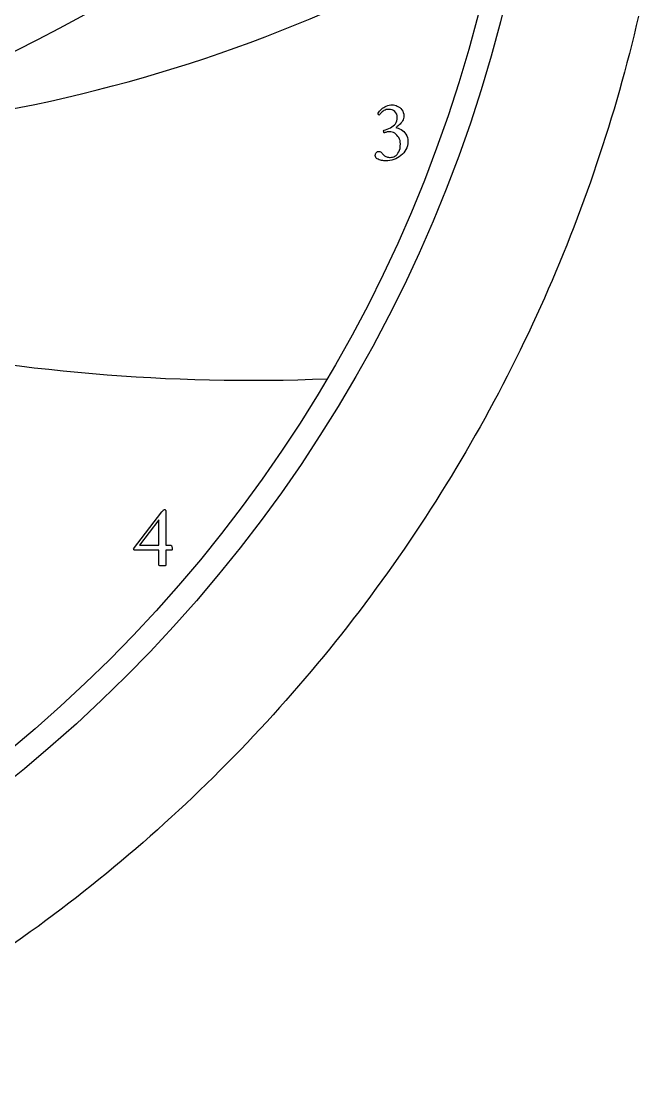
# Model space of a CAD drawing. Header units: millimetres. Extents: x -50 to 50, y -50 to 64.
# Drawn here: x 29.01 to 48.72, y -45.75 to -11.42 of the extents above; entities that cross this region are included whole.
import ezdxf

# ---------------------------------------------------------------- set-up
doc = ezdxf.new("R2010")
doc.units = ezdxf.units.MM
for name, color, linetype in [('CUT_OUTER', 1, 'Continuous'), ('ENGRAVE', 7, 'Continuous'), ('ENGRAVE_FINE', 8, 'Continuous'), ('GUIDE', 3, 'Continuous'), ('TEXT', 5, 'Continuous')]:
    doc.layers.add(name, color=color, linetype=linetype)

msp = doc.modelspace()

# ---------------------------------------------------------------- linework, layer by layer
at = {"layer": 'CUT_OUTER'}
msp.add_lwpolyline([(48.717, -11.2542), (48.647, -11.5529), (48.5752, -11.8512), (48.5016, -12.149), (48.4261, -12.4464), (48.3488, -12.7433), (48.2697, -13.0397), (48.1888, -13.3356), (48.1061, -13.6311), (48.0215, -13.926), (47.9352, -14.2204), (47.847, -14.5142), (47.7571, -14.8075), (47.6653, -15.1003), (47.5718, -15.3925), (47.4764, -15.6841), (47.3793, -15.9751), (47.2804, -16.2655), (47.1797, -16.5553), (47.0772, -16.8445), (46.973, -17.133), (46.867, -17.4209), (46.7592, -17.7082), (46.6496, -17.9948), (46.5383, -18.2806), (46.4253, -18.5659), (46.3105, -18.8504), (46.194, -19.1342), (46.0757, -19.4173), (45.9557, -19.6996), (45.834, -19.9812), (45.7105, -20.2621), (45.5853, -20.5422), (45.4584, -20.8215), (45.3298, -21.1), (45.1995, -21.3778), (45.0674, -21.6547), (44.9337, -21.9308), (44.7983, -22.2061), (44.6612, -22.4806), (44.5224, -22.7542), (44.382, -23.0269), (44.2399, -23.2988), (44.0961, -23.5698), (43.9506, -23.84), (43.8035, -24.1092), (43.6547, -24.3775), (43.5043, -24.6449), (43.3523, -24.9114), (43.1986, -25.1769), (43.0433, -25.4415), (42.8864, -25.7051), (42.7279, -25.9678), (42.5678, -26.2295), (42.406, -26.4902), (42.2427, -26.7499), (42.0777, -27.0086), (41.9112, -27.2662), (41.7431, -27.5229), (41.5735, -27.7785), (41.4023, -28.0331), (41.2295, -28.2866), (41.0551, -28.539), (40.8792, -28.7904), (40.7018, -29.0407), (40.5229, -29.2899), (40.3424, -29.538), (40.1604, -29.785), (39.9769, -30.0308), (39.7918, -30.2756), (39.6053, -30.5191), (39.4173, -30.7616), (39.2278, -31.0029), (39.0369, -31.243), (38.8444, -31.4819), (38.6505, -31.7197), (38.4552, -31.9562), (38.2584, -32.1916), (38.0601, -32.4257), (37.8604, -32.6586), (37.6593, -32.8903), (37.4568, -33.1208), (37.2529, -33.35), (37.0476, -33.5779), (36.8408, -33.8046), (36.6327, -34.03), (36.4232, -34.2542), (36.2124, -34.477), (36.0001, -34.6986), (35.7865, -34.9188), (35.5716, -35.1377), (35.3553, -35.3553), (35.1377, -35.5716), (34.9188, -35.7865), (34.6986, -36.0001), (34.477, -36.2124), (34.2542, -36.4232), (34.03, -36.6327), (33.8046, -36.8408), (33.5779, -37.0476), (33.35, -37.2529), (33.1208, -37.4568), (32.8903, -37.6593), (32.6586, -37.8604), (32.4257, -38.0601), (32.1916, -38.2584), (31.9562, -38.4552), (31.7197, -38.6505), (31.4819, -38.8444), (31.243, -39.0369), (31.0029, -39.2278), (30.7616, -39.4173), (30.5191, -39.6053), (30.2756, -39.7918), (30.0308, -39.9769), (29.785, -40.1604), (29.538, -40.3424), (29.2899, -40.5229), (29.0407, -40.7018), (28.7904, -40.8792)], dxfattribs=at)
at = {"layer": 'ENGRAVE'}
for radius in [45, 29.4565]:
    msp.add_circle((0, 0), radius, dxfattribs=at)
for centre, radius, start, end in [((0, 26.5228), 39.6377, 186.81771, 353.18229), ((8.1292, 30.3385), 43.0603, 279.11316, 327.44872), ((19.4199, 33.6363), 48.7465, 261.91601, 300.58445), ((36.314, 36.314), 59.2039, 243.379648, 272.380983)]:
    msp.add_arc(centre, radius, start, end, dxfattribs=at)
at = {"layer": 'ENGRAVE_FINE'}
msp.add_arc((0, 45.402), 64.5313, 225.796451, 314.203549, dxfattribs=at)
at = {"layer": 'GUIDE'}
msp.add_circle((0, 0), 45.75, dxfattribs=at)
at = {"layer": 'TEXT'}
for points in [[(40.8571, -14.0815), (40.8934, -14.0841), (40.9316, -14.0918), (40.9715, -14.1047), (41.0132, -14.1227), (41.0543, -14.1456), (41.0923, -14.1734), (41.1274, -14.206), (41.1594, -14.2433), (41.1861, -14.2852), (41.2052, -14.3313), (41.2166, -14.3817), (41.2204, -14.4363), (41.2177, -14.4795), (41.2094, -14.5208), (41.1957, -14.5604), (41.1764, -14.5981), (41.1534, -14.6338), (41.1282, -14.667), (41.1008, -14.6977), (41.0714, -14.7259), (41.0417, -14.7514), (41.0135, -14.7741), (40.987, -14.794), (40.9621, -14.811), (41.0025, -14.8194), (41.0444, -14.833), (41.0877, -14.852), (41.1324, -14.8763), (41.1762, -14.9059), (41.2165, -14.9406), (41.2535, -14.9804), (41.2871, -15.0254), (41.3151, -15.0755), (41.335, -15.1308), (41.347, -15.1912), (41.351, -15.2567), (41.3472, -15.326), (41.3357, -15.3919), (41.3167, -15.4545), (41.29, -15.5136), (41.257, -15.569), (41.219, -15.6201), (41.1761, -15.6669), (41.1282, -15.7095), (41.0763, -15.7476), (41.0214, -15.7808), (40.9634, -15.8093), (40.9025, -15.833), (40.8397, -15.8516), (40.7762, -15.8649), (40.7119, -15.8729), (40.647, -15.8756), (40.6183, -15.8746), (40.5863, -15.8717), (40.5509, -15.8668), (40.5122, -15.86), (40.4727, -15.851), (40.4352, -15.8397), (40.3996, -15.8262), (40.366, -15.8103), (40.3596, -15.8046), (40.3518, -15.7961), (40.3425, -15.7847), (40.3319, -15.7705), (40.322, -15.7547), (40.3149, -15.7386), (40.3106, -15.7221), (40.3092, -15.7052), (40.3114, -15.6769), (40.3181, -15.6513), (40.3292, -15.6286), (40.3447, -15.6087), (40.363, -15.5926), (40.3826, -15.581), (40.4035, -15.5741), (40.4256, -15.5718), (40.4525, -15.5746), (40.4763, -15.5828), (40.4972, -15.5966), (40.515, -15.6158), (40.5314, -15.6372), (40.548, -15.6573), (40.5648, -15.6762), (40.5817, -15.6939), (40.6026, -15.7122), (40.6254, -15.7276), (40.6501, -15.7399), (40.6768, -15.7492), (40.7044, -15.7561), (40.7318, -15.761), (40.759, -15.7639), (40.7861, -15.7649), (40.8231, -15.7623), (40.8603, -15.7546), (40.8976, -15.7417), (40.9351, -15.7237), (40.9712, -15.6997), (41.0043, -15.669), (41.0344, -15.6316), (41.0615, -15.5874), (41.0838, -15.5359), (41.0998, -15.4764), (41.1094, -15.4089), (41.1125, -15.3334), (41.1094, -15.2783), (41.0998, -15.2266), (41.0838, -15.1782), (41.0615, -15.1332), (41.034, -15.0922), (41.0029, -15.0555), (40.968, -15.0233), (40.9295, -14.9956), (40.8884, -14.9732), (40.8461, -14.9572), (40.8025, -14.9477), (40.7577, -14.9445), (40.7349, -14.9454), (40.7119, -14.948), (40.6888, -14.9525), (40.6655, -14.9587), (40.6434, -14.9652), (40.6239, -14.9707), (40.6072, -14.9752), (40.5931, -14.9785), (40.5856, -14.9666), (40.5803, -14.9537), (40.5771, -14.9397), (40.576, -14.9246), (40.5764, -14.9154), (40.5775, -14.9076), (40.5792, -14.9012), (40.5817, -14.8962), (40.6364, -14.8818), (40.6896, -14.8643), (40.7414, -14.8435), (40.7918, -14.8196), (40.8391, -14.7922), (40.8815, -14.761), (40.9193, -14.7262), (40.9522, -14.6876), (40.9789, -14.6447), (40.9979, -14.5971), (41.0094, -14.5447), (41.0132, -14.4874), (41.0084, -14.4344), (40.994, -14.386), (40.9701, -14.3421), (40.9365, -14.3029), (40.8956, -14.2706), (40.8493, -14.2476), (40.7976, -14.2337), (40.7407, -14.2291), (40.6981, -14.2317), (40.6584, -14.2394), (40.6215, -14.2523), (40.5874, -14.2703), (40.5564, -14.291), (40.5288, -14.3121), (40.5046, -14.3336), (40.4838, -14.3554), (40.4661, -14.3754), (40.4515, -14.3913), (40.4399, -14.4031), (40.4313, -14.4108), (40.4256, -14.4095), (40.4199, -14.4058), (40.4142, -14.3996), (40.4085, -14.3909), (40.4036, -14.381), (40.4, -14.371), (40.3979, -14.3611), (40.3972, -14.3512), (40.42, -14.3188), (40.4458, -14.287), (40.4746, -14.2556), (40.5065, -14.2249), (40.5412, -14.1956), (40.5785, -14.1688), (40.6185, -14.1445), (40.6612, -14.1227), (40.7064, -14.1047), (40.7542, -14.0918), (40.8044, -14.0841), (40.8571, -14.0815)], [(33.5761, -27.02), (33.5866, -27.021), (33.5956, -27.0242), (33.603, -27.0295), (33.6087, -27.037), (33.6131, -27.0455), (33.6162, -27.054), (33.618, -27.0625), (33.6187, -27.0711), (33.6187, -28.164), (33.7833, -28.164), (33.7902, -28.1661), (33.7968, -28.1725), (33.803, -28.1831), (33.8088, -28.198), (33.8138, -28.2158), (33.8174, -28.2349), (33.8195, -28.2555), (33.8202, -28.2775), (33.8197, -28.2921), (33.8181, -28.3045), (33.8154, -28.3148), (33.8117, -28.3229), (33.6187, -28.3229), (33.6187, -28.8083), (33.6175, -28.8088), (33.614, -28.8101), (33.6083, -28.8123), (33.6002, -28.8154), (33.587, -28.8185), (33.5658, -28.8208), (33.5366, -28.8221), (33.4994, -28.8225), (33.456, -28.8211), (33.4249, -28.8169), (33.4063, -28.8098), (33.4001, -28.7998), (33.4001, -28.3229), (32.6194, -28.3229), (32.6128, -28.3182), (32.607, -28.3126), (32.6021, -28.3062), (32.5981, -28.2988), (32.595, -28.2913), (32.5928, -28.2843), (32.5915, -28.2778), (32.591, -28.2718), (33.4937, -27.0909), (33.5016, -27.0818), (33.5108, -27.0714), (33.5214, -27.0598), (33.5335, -27.0469), (33.5457, -27.0351), (33.5569, -27.0267), (33.567, -27.0216), (33.5761, -27.02)], [(33.4001, -27.3521), (32.7784, -28.164), (33.4001, -28.164)]]:
    msp.add_lwpolyline(points, close=True, dxfattribs=at)

doc.saveas('drawing.dxf')
